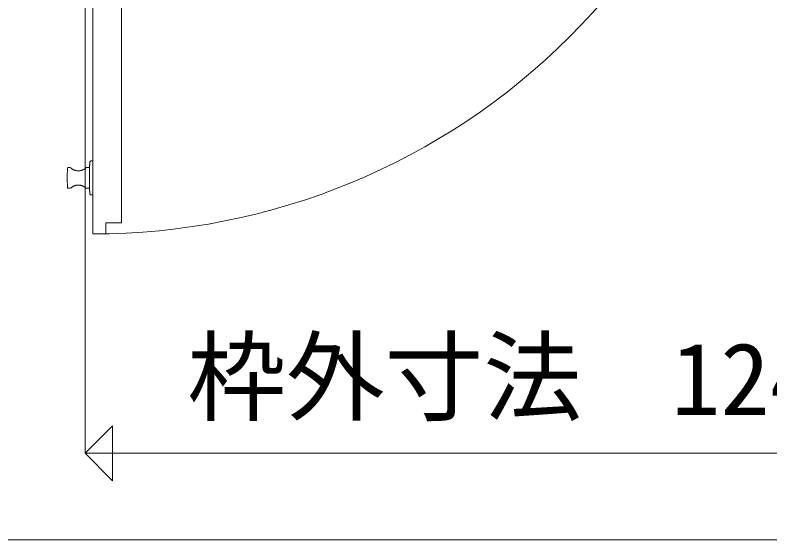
# Model space of a CAD drawing. Units: millimetres at full size, sheet at 1:30; details may follow other scales. Extents: x -6149 to 5151, y -9003 to 3076.
# Drawn here: x -1788 to -1099, y -4203 to -3724 of the extents above; entities that cross this region are included whole.
import ezdxf
from ezdxf.enums import TextEntityAlignment as Align

# ---------------------------------------------------------------- set-up
doc = ezdxf.new("R2010")
doc.units = ezdxf.units.MM
doc.header["$LTSCALE"] = 30
doc.linetypes.add('DOUBLE_CHAIN1', pattern=[8.8, 5, -1, 0.6, -0.6, 0.6, -1])
for name, color, linetype, lineweight in [('0-0', 7, 'DOUBLE_CHAIN1', 9), ('0-3', 7, 'DOUBLE_CHAIN1', 9), ('0-6', 7, 'Continuous', 9), ('0-8', 7, 'Continuous', 9)]:
    doc.layers.add(name, color=color, linetype=linetype, lineweight=lineweight)
doc.layers.add('0-9', color=7, linetype='Continuous')
doc.styles.add('ＭＳ ゴシック', font='')
doc.styles.get('ＭＳ ゴシック').set_extended_font_data('MS Gothic')

msp = doc.modelspace()

# ---------------------------------------------------------------- linework, layer by layer
at = {"layer": '0-0', "linetype": 'Continuous'}
for p, q in [((-1723.86, -4123.83), (-1698.86, -4098.83)), ((-1698.86, -4148.83), (-1698.86, -4098.83)), ((-1723.86, -4123.83), (-1698.86, -4148.83)), ((950.65, -4202.83), (-2549.35, -4202.83))]:
    msp.add_line(p, q, dxfattribs=at)
at = {"layer": '0-3', "color": 3, "linetype": 'Continuous'}
for p, q in [((-1716.85, -3308.83), (-1716.85, -3923.83)), ((-1690.55, -3308.83), (-1690.55, -3913.83)), ((-1704.85, -3913.83), (-1690.55, -3913.83)), ((-1704.85, -3923.83), (-1704.85, -3913.83)), ((-1716.85, -3923.83), (-1704.85, -3923.83))]:
    msp.add_line(p, q, dxfattribs=at)
at = {"layer": '0-3', "color": 4}
for p, q in [((-1718.42, -3857.33), (-1716.85, -3857.33)), ((-1716.85, -3888.33), (-1716.85, -3857.33)), ((-1737.36, -3863.28), (-1739.35, -3863.28)), ((-1722.67, -3863.43), (-1719.85, -3863.43)), ((-1719.85, -3882.38), (-1719.85, -3863.28)), ((-1737.36, -3882.23), (-1739.35, -3882.23)), ((-1722.67, -3882.23), (-1719.85, -3882.23)), ((-1718.42, -3888.33), (-1716.85, -3888.33))]:
    msp.add_line(p, q, dxfattribs=at)
at = {"layer": '0-3', "color": 3, "linetype": 'Continuous'}
msp.add_arc((-1716.05, -3309.63), 614.2, 269.92537, 0, dxfattribs=at)
at = {"layer": '0-3', "color": 4}
for centre, radius, start, end in [((-1580.17, -3872.83), 140, 174.01083, 176.08857), ((-1718.42, -3858.33), 1, 90, 174.01083), ((-1580.1, -3872.68), 160, 176.80127, 180.02626), ((-1739.35, -3863.78), 0.5, 90, 176.80127), ((-1737.36, -3863.78), 0.5, 46.91104, 90), ((-1730.01, -3856.07), 10.25, 226.91104, 313.08896), ((-1722.67, -3863.93), 0.5, 90, 133.08896), ((-1580.1, -3872.83), 160, 179.97374, 183.19873), ((-1739.35, -3881.73), 0.5, 183.19873, 270), ((-1737.36, -3881.73), 0.5, 270, 313.08896), ((-1730.01, -3889.58), 10.25, 46.91104, 133.08896), ((-1722.67, -3881.73), 0.5, 226.91104, 270), ((-1580.17, -3872.83), 140, 183.91143, 185.98641), ((-1718.42, -3887.33), 1, 185.98641, 270)]:
    msp.add_arc(centre, radius, start, end, dxfattribs=at)
at = {"layer": '0-6'}
msp.add_line((-474.84, -4123.83), (-1723.86, -4123.83), dxfattribs=at)
at = {"layer": '0-8'}
for p, q in [((-1723.86, -4123.83), (-1723.86, -3508.83)), ((-1723.86, -4123.83), (-1698.86, -4098.83)), ((-1698.86, -4148.83), (-1698.86, -4098.83)), ((-1723.86, -4123.83), (-1698.86, -4148.83))]:
    msp.add_line(p, q, dxfattribs=at)

# ---------------------------------------------------------------- texts
at = {"layer": '0-8', "style": 'ＭＳ ゴシック'}
msp.add_text('1249', height=65.98, dxfattribs=at).set_placement((-1189.35, -4108.83), align=Align.BOTTOM_LEFT)
at = {"layer": '0-9', "style": 'ＭＳ ゴシック'}
msp.add_text('枠外寸法', height=65.98, dxfattribs=at).set_placement((-1630.66, -4107), align=Align.BOTTOM_LEFT)

doc.saveas('drawing.dxf')
